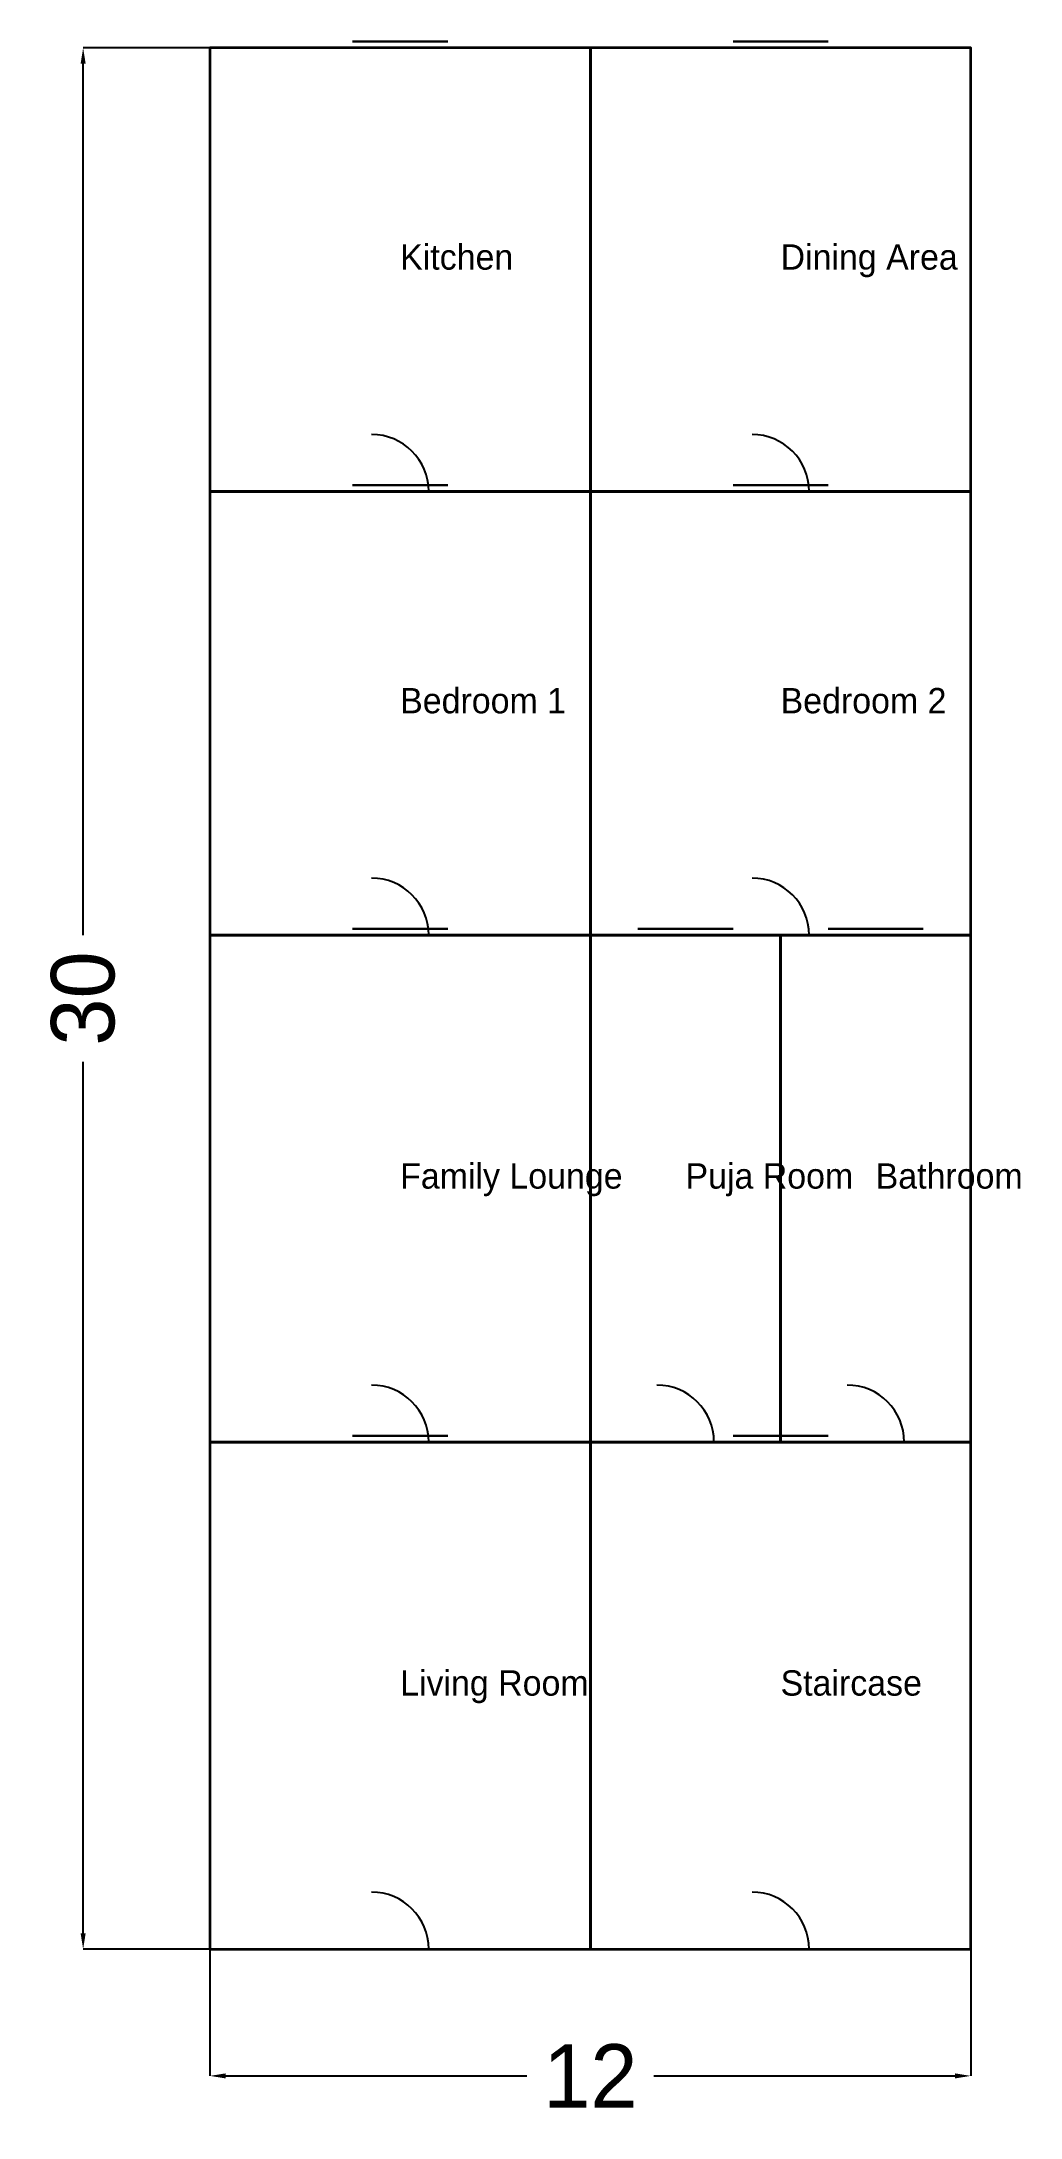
# Model space of a CAD drawing. Header units: metres. Extents: x -2.7 to 12.8, y -2.7 to 30.1.
import ezdxf

# ---------------------------------------------------------------- set-up
doc = ezdxf.new("R2010")
doc.units = ezdxf.units.M
for name, color, linetype in [('DIMENSIONS', 1, 'Continuous'), ('DOORS', 6, 'Continuous'), ('TEXT', 2, 'Continuous'), ('WALLS', 7, 'Continuous'), ('WINDOWS', 4, 'Continuous')]:
    doc.layers.add(name, color=color, linetype=linetype)
doc.dimstyles.get("Standard").update_dxf_attribs({"dimtxt": 2.5, "dimasz": 2.5, "dimexe": 1.25, "dimexo": 0.625, "dimtad": 1, "dimcen": 2.5, "dimazin": 3, "dimtfac": 1, "dimtmove": 0, "dimatfit": 3})

# ---------------------------------------------------------------- blocks, each defined once
blk = doc.blocks.new('_CLOSEDFILLED')
at = {"color": 0, "linetype": 'BYBLOCK'}
blk.add_solid([(-1, 0.16), (0, 0), (-1, -0.16)], dxfattribs=at)
blk = doc.blocks.new('*D1')
for p, q in [((0, 0), (0, -2)), ((12, 0), (12, -2)), ((0.25, -2), (5, -2)), ((7, -2), (11.75, -2))]:
    blk.add_line(p, q)
at = {"layer": 'Defpoints'}
for p in [(0, 0), (12, 0), (0, -2)]:
    blk.add_point(p, dxfattribs=at)
at = {"layer": 'DIMENSIONS', "xscale": 0.25, "yscale": 0.25, "rotation": 180}
blk.add_blockref('_CLOSEDFILLED', (0, -2), dxfattribs=at)
at = {"layer": 'DIMENSIONS', "xscale": 0.25, "yscale": 0.25}
blk.add_blockref('_CLOSEDFILLED', (12, -2), dxfattribs=at)
at = {"layer": 'DIMENSIONS', "insert": (6, -2), "char_height": 1, "attachment_point": 5}
blk.add_mtext('12', dxfattribs=at)
blk = doc.blocks.new('*D2')
for p, q in [((0, 30), (-2, 30)), ((-2, 16), (-2, 29.75)), ((-2, 0.25), (-2, 14)), ((0, 0), (-2, 0))]:
    blk.add_line(p, q)
at = {"layer": 'Defpoints'}
for p in [(0, 30), (-2, 0), (0, 0)]:
    blk.add_point(p, dxfattribs=at)
at = {"layer": 'DIMENSIONS', "xscale": 0.25, "yscale": 0.25}
for p, rotation in [((-2, 30), 90), ((-2, 0), 270)]:
    blk.add_blockref('_CLOSEDFILLED', p, dxfattribs=dict(at, rotation=rotation))
at = {"layer": 'DIMENSIONS', "insert": (-2, 15), "char_height": 1, "attachment_point": 5, "rotation": 90}
blk.add_mtext('30', dxfattribs=at)

msp = doc.modelspace()

# ---------------------------------------------------------------- linework, layer by layer
at = {"layer": 'DOORS', "color": 1}
for p, q in [((2.55, 23), (3.45, 23)), ((8.55, 23), (9.45, 23)), ((2.55, 16), (3.45, 16)), ((8.55, 16), (9.45, 16)), ((2.55, 8), (3.45, 8)), ((7.05, 8), (7.95, 8)), ((10.05, 8), (10.95, 8)), ((2.55, 0), (3.45, 0)), ((8.55, 0), (9.45, 0))]:
    msp.add_line(p, q, dxfattribs=at)
at = {"layer": 'DOORS'}
for centre in [(2.55, 23), (8.55, 23), (2.55, 16), (8.55, 16), (2.55, 8), (7.05, 8), (10.05, 8), (2.55, 0), (8.55, 0)]:
    msp.add_arc(centre, 0.9, 0, 90, dxfattribs=at)
at = {"layer": 'WALLS', "lineweight": 35}
for points in [[(0, 23), (6, 23), (6, 30), (0, 30)], [(6, 23), (12, 23), (12, 30), (6, 30)], [(0, 16), (6, 16), (6, 23), (0, 23)], [(6, 16), (12, 16), (12, 23), (6, 23)], [(0, 8), (6, 8), (6, 16), (0, 16)], [(6, 8), (9, 8), (9, 16), (6, 16)], [(9, 8), (12, 8), (12, 16), (9, 16)], [(0, 0), (6, 0), (6, 8), (0, 8)], [(6, 0), (12, 0), (12, 8), (6, 8)]]:
    msp.add_lwpolyline(points, close=True, dxfattribs=at)
at = {"layer": 'WINDOWS', "lineweight": 30}
for p, q in [((2.25, 30.1), (3.75, 30.1)), ((2.25, 30), (3.75, 30)), ((8.25, 30.1), (9.75, 30.1)), ((8.25, 30), (9.75, 30)), ((2.25, 23.1), (3.75, 23.1)), ((2.25, 23), (3.75, 23)), ((8.25, 23.1), (9.75, 23.1)), ((8.25, 23), (9.75, 23)), ((2.25, 16.1), (3.75, 16.1)), ((6.75, 16.1), (8.25, 16.1)), ((9.75, 16.1), (11.25, 16.1)), ((2.25, 16), (3.75, 16)), ((6.75, 16), (8.25, 16)), ((9.75, 16), (11.25, 16)), ((2.25, 8.1), (3.75, 8.1)), ((2.25, 8), (3.75, 8)), ((8.25, 8.1), (9.75, 8.1)), ((8.25, 8), (9.75, 8))]:
    msp.add_line(p, q, dxfattribs=at)

# ---------------------------------------------------------------- texts
at = {"layer": 'TEXT'}
for s, p in [('Kitchen', (3, 26.5)), ('Dining Area', (9, 26.5)), ('Bedroom 1', (3, 19.5)), ('Bedroom 2', (9, 19.5)), ('Family Lounge', (3, 12)), ('Puja Room', (7.5, 12)), ('Bathroom', (10.5, 12)), ('Living Room', (3, 4)), ('Staircase', (9, 4))]:
    msp.add_text(s, height=0.4, dxfattribs=at).set_placement(p)

# ---------------------------------------------------------------- dimensions: what is measured, and where the dimension line sits
at = {"layer": 'DIMENSIONS'}
dim = msp.add_linear_dim(base=(-2, 0), p1=(0, 0), p2=(0, 30), angle=90, dimstyle='Standard', dxfattribs=at)
dim.commit()
dim.dimension.update_dxf_attribs({"geometry": '*D2', "text_midpoint": (-2, 15)})
dim = msp.add_linear_dim(base=(0, -2), p1=(0, 0), p2=(12, 0), dimstyle='Standard', dxfattribs=at)
dim.commit()
dim.dimension.update_dxf_attribs({"geometry": '*D1', "text_midpoint": (6, -2)})

doc.saveas('drawing.dxf')
